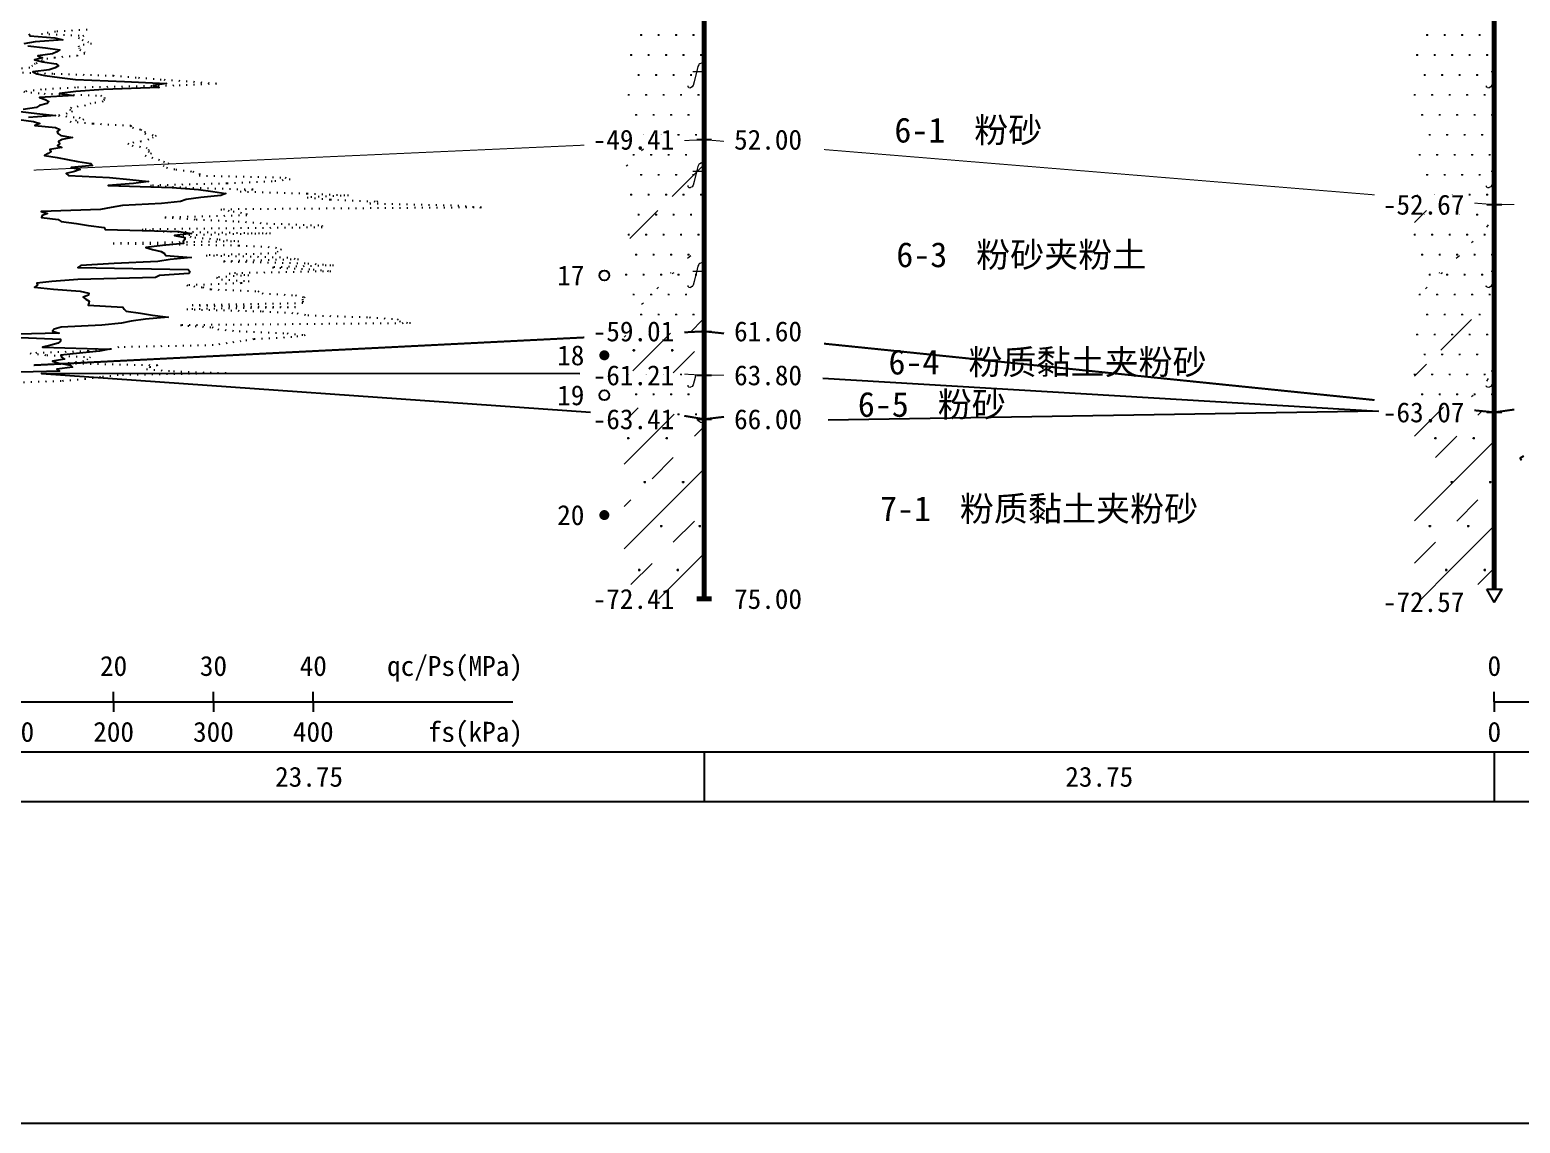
# Model space of a CAD drawing. Extents: x -37 to 3540, y -1485 to 297.
# Drawn here: x 1302.6 to 1451.9, y -1173 to -1063.5 of the extents above; entities that cross this region are included whole.
import ezdxf
from ezdxf.enums import TextEntityAlignment as Align

# ---------------------------------------------------------------- set-up
doc = ezdxf.new("R2010")
doc.units = 0
doc.linetypes.add('DOT', pattern=[6.35, 0, -6.35])
doc.layers.get('0').update_dxf_attribs({"linetype": 'CONTINUOUS'})
for name, color, linetype in [('CURVE', 200, 'CONTINUOUS'), ('FRAME', 7, 'CONTINUOUS'), ('HOLE', 41, 'CONTINUOUS'), ('RULER', 7, 'CONTINUOUS'), ('SAMPLE', 1, 'CONTINUOUS'), ('STRATUM', 241, 'CONTINUOUS')]:
    doc.layers.add(name, color=color, linetype=linetype)
doc.layers.add('HATCH', color=7, linetype='CONTINUOUS', lineweight=13)
doc.styles.add('ST', font='')
doc.styles.get('ST').set_extended_font_data('SimSun')
pattern_1 = [(82.875, (1458.5118, -1189.206), (0.000369, 10.000176), [0.0893, -80.5337]), (143.13, (1458.6128, -1189.2818), (-29.999964, 20.000054), [0.12627, -49.87373]), (172.875, (1458.79, -1189.304), (-70.000246, 9.99966), [0.17857, -80.44443]), (206.565, (1458.9685, -1189.2147), (-9.9997, -9.99969), [0.19954, -22.16046]), (243.435, (1459.0577, -1189.0363), (9e-06, -9.9997), [0.19954, -22.16146]), (255.964, (1459.147, -1188.679), (-0.0002, -9.9995), [0.36813, -40.86287]), (255.964, (1459.457, -1187.439), (-0.0002, -9.9995), [1.2784, -39.9526]), (255.964, (1459.5255, -1187.165), (-0.0002, -9.9995), [0.28235, -40.94865]), (216.87, (1459.7158, -1186.9108), (-9.999982, -10.000018), [0.12627, -49.87373]), (243.435, (1459.6147, -1186.9865), (9e-06, -9.9997), [0.19954, -22.16146]), (206.565, (1459.894, -1186.8215), (-9.9997, -9.99969), [0.19954, -22.16046]), (172.875, (1460.0714, -1186.8437), (-70.000246, 9.99966), [0.17857, -80.44443]), (143.13, (1460.1724, -1186.9194), (-29.999964, 20.000054), [0.12627, -49.87373]), (82.875, (1460.1614, -1187.008), (0.000369, 10.000176), [0.0893, -80.5337]), (0, (1459.017, -1187.66), (0, 10), [0.89286, -9.10714]), (0, (1459.3714, -1188), (1, 2), [0, -1.75]), (0, (1459.3464, -1187.975), (1, 2), [0, -1.75]), (0, (1459.3464, -1188), (1, 2), [0, -1.75]), (0, (1459.3214, -1188), (1, 2), [0, -1.75]), (0, (1459.3464, -1188.025), (1, 2), [0, -1.75])]
pattern_2 = [(45, (1459.346, -1188), (-2e-06, 15.39996), [4.3383, -17.4406]), (45, (1465.535, -1181.777), (-2e-06, 15.39996), [4.3861, -17.3928]), (45, (1470.495, -1176.819), (-2e-06, 15.39996), [3.99, -17.789]), (26.565, (1459.3464, -1180.3), (15.4, 15.4), [0.2123, -34.2231]), (36.87, (1460.8864, -1178.76), (15.4, 15.4), [0.435, -76.565]), (315, (1467.046, -1172.653), (15.4, 3e-06), [0.0727, -21.7062]), (26.565, (1467.0464, -1188), (15.4, 15.4), [0.3184, -34.117]), (26.565, (1468.5864, -1186.46), (15.4, 15.4), [0.2316, -34.2038]), (90, (1469.356, -1185.69), (-15.4, -1e-06), [0.0633, -15.3367]), (26.565, (1470.1264, -1184.92), (15.4, 15.4), [0.2002, -68.6707]), (36.87, (1471.6664, -1183.38), (15.4, 15.4), [0.2435, -76.7565]), (45, (1473.206, -1181.84), (-5e-07, 15.39996), [0.24, -21.5388]), (315, (1474.557, -1180.195), (15.39996, 3e-06), [0.0727, -21.7062]), (36.87, (1462.4264, -1177.22), (15.4, 15.4), [0.2249, -76.7751]), (53.13, (1463.9664, -1175.68), (30.8, 46.2), [0.2956, -76.7044]), (53.13, (1465.5064, -1174.14), (30.8, 46.2), [0.2777, -76.7223])]
pattern_3 = [(45, (1459.3464, -1188), (-4.24264, 4.24264), [10, 0]), (45, (1460.4074, -1191.182), (-2.12132, 6.36396), [3, -3])]
pattern_4 = [(82.875, (1457.5102, -1190.6533), (0.00081, 22.00039), [0.1964, -177.1742]), (143.13, (1457.7325, -1190.82), (-65.99992, 44.00012), [0.2778, -109.7222]), (172.875, (1458.1223, -1190.8687), (-154.00054, 21.999253), [0.3929, -176.9777]), (206.565, (1458.515, -1190.672), (-21.99935, -21.9993), [0.439, -48.753]), (243.435, (1458.711, -1190.28), (2e-05, -21.9993), [0.439, -48.7552]), (255.964, (1458.9077, -1189.494), (-0.00044, -21.9989), [0.8099, -89.8983]), (255.964, (1459.59, -1186.7656), (-0.00044, -21.9989), [2.8124, -87.8958]), (255.964, (1459.7404, -1186.163), (-0.00044, -21.9989), [0.6212, -90.087]), (216.87, (1460.159, -1185.6037), (-21.99996, -22.00004), [0.2778, -109.7222]), (243.435, (1459.937, -1185.77), (2e-05, -21.9993), [0.439, -48.7552]), (206.565, (1460.552, -1185.407), (-21.99935, -21.9993), [0.439, -48.753]), (172.875, (1460.9414, -1185.456), (-154.00054, 21.999253), [0.3929, -176.9777]), (143.13, (1461.1637, -1185.6228), (-65.99992, 44.00012), [0.2778, -109.7222]), (82.875, (1461.1393, -1185.8177), (0.00081, 22.00039), [0.1964, -177.1742]), (0, (1458.62, -1187.252), (0, 22), [1.9643, -20.0357]), (0, (1459.4014, -1188), (2.2, 4.4), [0, -3.85]), (0, (1459.3464, -1187.945), (2.2, 4.4), [0, -3.85]), (0, (1459.3464, -1188), (2.2, 4.4), [0, -3.85]), (0, (1459.2914, -1188), (2.2, 4.4), [0, -3.85]), (0, (1459.3464, -1188.055), (2.2, 4.4), [0, -3.85])]

# ---------------------------------------------------------------- blocks, each defined once
blk = doc.blocks.new('Arrow')
for points in [[(-3.984779, 0.348623), (0, 0), (-3.189535, 0)], [(-3.189535, 0), (0, 0), (-3.984779, -0.348623)]]:
    blk.add_solid(points)
blk = doc.blocks.new('SampleSoilDisturbed')
blk.add_circle((0, 0), 0.5)
blk = doc.blocks.new('SampleSoilUndisturbed')
at = {"const_width": 0.5}
blk.add_lwpolyline([(-0.25, 0, 1), (0.25, 0, 1)], format="xyb", close=True, dxfattribs=at)

msp = doc.modelspace()

# ---------------------------------------------------------------- hatches: boundary and pattern name
at = {"layer": 'HATCH'}
h = msp.add_hatch(dxfattribs=at)
h.set_pattern_fill('FS', color=142, style=0)
h.set_pattern_definition(pattern_1)
h.paths.add_polyline_path([(1370.17, -1056.89), (1362.17, -1056.41), (1362.17, -1074.86), (1370.17, -1074.49)])
h.paths.add_polyline_path([(1358.1, -1075.98), (1367.66, -1075.98), (1367.66, -1073.05), (1358.1, -1073.05)], flags=9)
h.paths.add_polyline_path([(1358.1, -1058.38), (1367.66, -1058.38), (1367.66, -1055.45), (1358.1, -1055.45)], flags=9)
h = msp.add_hatch(dxfattribs=at)
h.set_pattern_fill('FS', color=142, style=0)
h.set_pattern_definition(pattern_1)
h.paths.add_polyline_path([(1449.33, -1061.6), (1441.33, -1060.24), (1441.33, -1080.35), (1449.33, -1081)])
h.paths.add_polyline_path([(1437.26, -1082.49), (1446.82, -1082.49), (1446.82, -1079.56), (1437.26, -1079.56)], flags=9)
h.paths.add_polyline_path([(1437.26, -1063.09), (1446.82, -1063.09), (1446.82, -1060.16), (1437.26, -1060.16)], flags=9)
h = msp.add_hatch(dxfattribs=at)
h.set_pattern_fill('FS', color=142, style=0)
h.set_pattern_definition(pattern_1)
h.paths.add_polyline_path([(1370.17, -1074.49), (1362.17, -1074.86), (1362.17, -1094.1), (1370.17, -1093.69)])
h.paths.add_polyline_path([(1358.1, -1095.18), (1367.66, -1095.18), (1367.66, -1092.25), (1358.1, -1092.25)], flags=9)
h.paths.add_polyline_path([(1358.1, -1075.98), (1367.66, -1075.98), (1367.66, -1073.05), (1358.1, -1073.05)], flags=9)
h = msp.add_hatch(dxfattribs=at)
h.set_pattern_fill('SZFT', color=142, scale=2.2, style=0)
h.set_pattern_definition(pattern_2)
h.paths.add_polyline_path([(1370.17, -1074.49), (1362.17, -1074.86), (1362.17, -1094.1), (1370.17, -1093.69)])
h.paths.add_polyline_path([(1358.1, -1095.18), (1367.66, -1095.18), (1367.66, -1092.25), (1358.1, -1092.25)], flags=9)
h.paths.add_polyline_path([(1358.1, -1075.98), (1367.66, -1075.98), (1367.66, -1073.05), (1358.1, -1073.05)], flags=9)
h = msp.add_hatch(dxfattribs=at)
h.set_pattern_fill('FS', color=142, style=0)
h.set_pattern_definition(pattern_1)
h.paths.add_polyline_path([(1449.33, -1081), (1441.33, -1080.35), (1441.33, -1100.98), (1449.33, -1101.8)])
h.paths.add_polyline_path([(1437.26, -1103.29), (1446.82, -1103.29), (1446.82, -1100.36), (1437.26, -1100.36)], flags=9)
h.paths.add_polyline_path([(1437.26, -1082.49), (1446.82, -1082.49), (1446.82, -1079.56), (1437.26, -1079.56)], flags=9)
h = msp.add_hatch(dxfattribs=at)
h.set_pattern_fill('SZFT', color=142, scale=2.2, style=0)
h.set_pattern_definition(pattern_2)
h.paths.add_polyline_path([(1449.33, -1081), (1441.33, -1080.35), (1441.33, -1100.98), (1449.33, -1101.8)])
h.paths.add_polyline_path([(1437.26, -1103.29), (1446.82, -1103.29), (1446.82, -1100.36), (1437.26, -1100.36)], flags=9)
h.paths.add_polyline_path([(1437.26, -1082.49), (1446.82, -1082.49), (1446.82, -1079.56), (1437.26, -1079.56)], flags=9)
h = msp.add_hatch(dxfattribs=at)
h.set_pattern_fill('FZNT', color=32, style=0)
h.set_pattern_definition(pattern_3)
h.paths.add_polyline_path([(1370.17, -1093.69), (1362.17, -1094.1), (1362.17, -1097.61), (1370.17, -1098.09)])
h.paths.add_polyline_path([(1358.1, -1099.58), (1367.66, -1099.58), (1367.66, -1096.65), (1358.1, -1096.65)], flags=9)
h.paths.add_polyline_path([(1358.1, -1095.18), (1367.66, -1095.18), (1367.66, -1092.25), (1358.1, -1092.25)], flags=9)
h = msp.add_hatch(dxfattribs=at)
h.set_pattern_fill('FS', color=32, scale=2.2, style=0)
h.set_pattern_definition(pattern_4)
h.paths.add_polyline_path([(1370.17, -1093.69), (1362.17, -1094.1), (1362.17, -1097.61), (1370.17, -1098.09)])
h.paths.add_polyline_path([(1358.1, -1099.58), (1367.66, -1099.58), (1367.66, -1096.65), (1358.1, -1096.65)], flags=9)
h.paths.add_polyline_path([(1358.1, -1095.18), (1367.66, -1095.18), (1367.66, -1092.25), (1358.1, -1092.25)], flags=9)
h = msp.add_hatch(dxfattribs=at)
h.set_pattern_fill('FS', color=142, style=0)
h.set_pattern_definition(pattern_1)
h.paths.add_polyline_path([(1370.17, -1098.09), (1362.17, -1097.61), (1362.17, -1101.12), (1370.17, -1102.49)])
h.paths.add_polyline_path([(1358.1, -1103.98), (1367.66, -1103.98), (1367.66, -1101.05), (1358.1, -1101.05)], flags=9)
h.paths.add_polyline_path([(1358.1, -1099.58), (1367.66, -1099.58), (1367.66, -1096.65), (1358.1, -1096.65)], flags=9)
h = msp.add_hatch(dxfattribs=at)
h.set_pattern_fill('FZNT', color=32, style=0)
h.set_pattern_definition(pattern_3)
h.paths.add_polyline_path([(1449.33, -1101.8), (1441.33, -1100.98), (1441.33, -1120.8), (1449.33, -1120.8), (1448.58, -1119.5), (1449.33, -1119.5)])
h.paths.add_polyline_path([(1437.27, -1122.29), (1446.81, -1122.29), (1446.81, -1119.39), (1437.27, -1119.39)], flags=9)
h.paths.add_polyline_path([(1437.26, -1103.29), (1446.82, -1103.29), (1446.82, -1100.36), (1437.26, -1100.36)], flags=9)
h = msp.add_hatch(dxfattribs=at)
h.set_pattern_fill('FS', color=32, scale=2.2, style=0)
h.set_pattern_definition(pattern_4)
h.paths.add_polyline_path([(1449.33, -1101.8), (1441.33, -1100.98), (1441.33, -1120.8), (1449.33, -1120.8), (1448.58, -1119.5), (1449.33, -1119.5)])
h.paths.add_polyline_path([(1437.27, -1122.29), (1446.81, -1122.29), (1446.81, -1119.39), (1437.27, -1119.39)], flags=9)
h.paths.add_polyline_path([(1437.26, -1103.29), (1446.82, -1103.29), (1446.82, -1100.36), (1437.26, -1100.36)], flags=9)
h = msp.add_hatch(dxfattribs=at)
h.set_pattern_fill('FZNT', color=32, style=0)
h.set_pattern_definition(pattern_3)
h.paths.add_polyline_path([(1370.17, -1102.49), (1362.17, -1101.12), (1362.17, -1120.49), (1370.17, -1120.49)])
h.paths.add_polyline_path([(1358.11, -1121.98), (1367.66, -1121.98), (1367.66, -1119.06), (1358.11, -1119.06)], flags=9)
h.paths.add_polyline_path([(1358.1, -1103.98), (1367.66, -1103.98), (1367.66, -1101.05), (1358.1, -1101.05)], flags=9)
h = msp.add_hatch(dxfattribs=at)
h.set_pattern_fill('FS', color=32, scale=2.2, style=0)
h.set_pattern_definition(pattern_4)
h.paths.add_polyline_path([(1370.17, -1102.49), (1362.17, -1101.12), (1362.17, -1120.49), (1370.17, -1120.49)])
h.paths.add_polyline_path([(1358.11, -1121.98), (1367.66, -1121.98), (1367.66, -1119.06), (1358.11, -1119.06)], flags=9)
h.paths.add_polyline_path([(1358.1, -1103.98), (1367.66, -1103.98), (1367.66, -1101.05), (1358.1, -1101.05)], flags=9)

# ---------------------------------------------------------------- linework, layer by layer
at = {"layer": 'CURVE', "color": 100, "linetype": 'DOT', "ltscale": 0.1}
for points in [[(1308.35, -1063.48), (1305.17, -1063.68), (1303.8, -1063.88), (1308.01, -1064.08), (1307.49, -1064.28), (1307.86, -1064.48), (1308.41, -1064.68), (1308.8, -1064.88), (1307.49, -1065.08), (1307.55, -1065.28), (1307.64, -1065.48), (1308.05, -1065.68), (1308.12, -1065.88), (1307.39, -1066.08), (1305.13, -1066.28), (1303.79, -1066.48), (1304.06, -1066.68), (1303.16, -1066.88), (1302.89, -1067.08), (1302.62, -1067.28), (1300.94, -1067.48)], [(1299.67, -1067.68), (1305.03, -1067.88), (1310.96, -1068.08), (1313.49, -1068.28), (1316.07, -1068.48), (1319.02, -1068.68), (1321.33, -1068.88), (1317.05, -1069.08), (1307.19, -1069.28), (1303.79, -1069.48), (1302, -1069.68), (1304.05, -1069.88), (1309.71, -1070.08), (1310.09, -1070.28), (1310.1, -1070.48), (1309.95, -1070.68), (1308.74, -1070.88), (1308.2, -1071.08), (1306.78, -1071.28), (1306.59, -1071.48), (1306.89, -1071.68), (1306.34, -1071.88), (1305.48, -1072.08), (1307.56, -1072.28), (1308.03, -1072.48), (1306.64, -1072.68), (1308.96, -1072.88), (1312.74, -1073.08), (1312.89, -1073.28), (1313.72, -1073.48), (1314.14, -1073.68), (1314.15, -1073.88), (1315.27, -1074.08), (1314.98, -1074.28), (1314.52, -1074.48), (1313.76, -1074.68), (1312.44, -1074.88), (1312.88, -1075.08), (1314.26, -1075.28), (1314.53, -1075.48), (1314.48, -1075.68), (1314.8, -1075.88), (1314.18, -1076.08), (1314.83, -1076.28), (1315.51, -1076.48), (1316.02, -1076.68), (1316.57, -1076.88), (1315.96, -1077.08), (1316.32, -1077.28), (1317.24, -1077.48), (1318.94, -1077.68), (1319.61, -1077.88), (1319.59, -1078.08), (1328.21, -1078.28), (1328.71, -1078.48), (1326.9, -1078.68), (1322.35, -1078.88), (1314.7, -1079.08), (1318.21, -1079.28), (1324.98, -1079.48), (1323.69, -1079.68), (1330.4, -1079.88), (1334.54, -1080.08), (1330.41, -1080.28), (1332.72, -1080.48), (1337.47, -1080.68), (1336.67, -1080.88), (1345.5, -1081.08), (1347.85, -1081.28), (1321.76, -1081.48), (1322.99, -1081.68), (1324.31, -1081.88), (1324.36, -1082.08), (1316.14, -1082.28), (1319.29, -1082.48), (1323.48, -1082.68), (1326.34, -1082.88), (1331.88, -1083.08), (1331.91, -1083.28), (1313.86, -1083.48), (1315.97, -1083.68), (1326.74, -1083.88), (1317.94, -1084.08), (1319.14, -1084.28), (1321.58, -1084.48), (1323.56, -1084.68), (1310.97, -1084.88), (1323.56, -1085.08), (1327.24, -1085.28), (1327.82, -1085.48), (1327.47, -1085.68), (1327.3, -1085.88), (1320.27, -1086.08), (1328.38, -1086.28), (1329.54, -1086.48), (1322.01, -1086.68), (1330.48, -1086.88), (1333.05, -1087.08), (1326.91, -1087.28), (1330.99, -1087.48), (1332.77, -1087.68), (1322.58, -1087.88), (1324.54, -1088.08), (1321.32, -1088.28), (1321.81, -1088.48), (1324.59, -1088.68), (1323.79, -1088.88), (1318.33, -1089.08), (1319.95, -1089.28), (1320.74, -1089.48), (1325.45, -1089.68), (1325.89, -1089.88), (1329.22, -1090.08), (1330.17, -1090.28), (1329.93, -1090.48), (1329.96, -1090.68), (1329.97, -1090.88), (1318.88, -1091.08), (1329.23, -1091.28), (1318.34, -1091.48), (1325.92, -1091.68), (1329.4, -1091.88), (1330.48, -1092.08), (1336.65, -1092.28), (1339.43, -1092.48), (1339.64, -1092.68), (1340.74, -1092.88), (1317.71, -1093.08), (1320.89, -1093.28), (1321.44, -1093.48), (1323.57, -1093.68), (1328.4, -1093.88), (1330.19, -1094.08), (1328.87, -1094.28), (1325.07, -1094.48), (1323.77, -1094.68), (1322.38, -1094.88), (1320.98, -1095.08), (1311.52, -1095.28), (1310.77, -1095.48), (1308.45, -1095.68), (1302.65, -1095.88), (1304.32, -1096.08), (1308.67, -1096.28), (1308.4, -1096.48), (1308.01, -1096.68), (1306.44, -1096.88), (1315.44, -1097.08), (1314.65, -1097.28), (1314.3, -1097.48), (1317.02, -1097.68), (1322.3, -1097.88), (1311.47, -1098.08), (1309.69, -1098.28), (1308.19, -1098.48), (1305.75, -1098.68), (1299.55, -1098.88)]]:
    msp.add_lwpolyline(points, dxfattribs=at)
at = {"layer": 'CURVE', "color": 30, "linetype": 'Continuous'}
for points in [[(1302.51, -1063.88), (1302.62, -1064.08), (1305.12, -1064.28), (1305.91, -1064.48), (1303.14, -1064.68), (1302.03, -1064.88)], [(1302.43, -1065.08), (1304.2, -1065.28), (1305.61, -1065.48), (1305.31, -1065.68), (1304.87, -1065.88), (1303.4, -1066.08), (1303.89, -1066.28), (1303.09, -1066.48), (1303.88, -1066.68), (1305.26, -1066.88), (1305.49, -1067.08), (1305.16, -1067.28), (1304.56, -1067.48), (1302.9, -1067.68), (1303.31, -1067.88), (1304.12, -1068.08), (1305.6, -1068.28), (1307.2, -1068.48), (1312.09, -1068.68), (1316.31, -1068.88), (1314.96, -1069.08), (1315.57, -1069.28), (1309.98, -1069.48), (1307.22, -1069.68), (1305.6, -1069.88), (1307.03, -1070.08), (1303.59, -1070.28), (1304.15, -1070.48), (1304.52, -1070.68), (1304.36, -1070.88), (1303.6, -1071.08), (1303.29, -1071.28), (1301.96, -1071.48)], [(1301.64, -1071.68), (1303.3, -1071.88), (1305.18, -1072.08), (1302.47, -1072.28)], [(1301.5, -1072.48), (1302.98, -1072.68), (1303.63, -1072.88), (1303.11, -1073.08), (1305.17, -1073.28), (1305.61, -1073.48), (1305.35, -1073.68), (1305.41, -1073.88), (1305.72, -1074.08), (1306.9, -1074.28), (1305.87, -1074.48), (1305.48, -1074.68), (1305.61, -1074.88), (1305.39, -1075.08), (1305.82, -1075.28), (1304.62, -1075.48), (1304.75, -1075.68), (1304.44, -1075.88), (1304.1, -1076.08), (1305.36, -1076.28), (1306.38, -1076.48), (1307.43, -1076.68), (1308.72, -1076.88), (1308.9, -1077.08), (1306.75, -1077.28), (1307.66, -1077.48), (1307.1, -1077.68), (1306.27, -1077.88), (1306.48, -1078.08), (1310.61, -1078.28), (1312.64, -1078.48), (1314.5, -1078.68), (1313, -1078.88), (1310.46, -1079.08), (1316.89, -1079.28), (1319.52, -1079.48), (1320.94, -1079.68), (1322.26, -1079.88), (1321.74, -1080.08), (1319.75, -1080.28), (1318.29, -1080.48), (1317.72, -1080.68), (1315.79, -1080.88), (1311.89, -1081.08), (1310.76, -1081.28), (1309.71, -1081.48), (1303.76, -1081.68), (1304.38, -1081.88), (1303.85, -1082.08), (1303.77, -1082.28), (1305.45, -1082.48), (1305.76, -1082.68), (1307.29, -1082.88), (1308.48, -1083.08), (1310.06, -1083.28), (1310.15, -1083.48), (1317.59, -1083.68), (1318.8, -1083.88), (1317.11, -1084.08), (1318.14, -1084.28), (1318.14, -1084.48), (1317.98, -1084.68), (1318.02, -1084.88), (1315.92, -1085.08), (1314.25, -1085.28), (1314.92, -1085.48), (1315.76, -1085.68), (1316.09, -1085.88), (1316.25, -1086.08), (1318.77, -1086.28), (1316.66, -1086.48), (1315.43, -1086.68), (1311.07, -1086.88), (1307.74, -1087.08), (1307.44, -1087.28), (1318.47, -1087.48), (1318.66, -1087.68), (1318.54, -1087.88), (1315.61, -1088.08), (1315.21, -1088.28), (1307.43, -1088.48), (1304.83, -1088.68), (1303.32, -1088.88), (1303.38, -1089.08), (1303.08, -1089.28), (1305, -1089.48), (1307.65, -1089.68), (1308.52, -1089.88), (1308.5, -1090.08), (1307.95, -1090.28), (1308.21, -1090.48), (1308.56, -1090.68), (1308.52, -1090.88), (1308.45, -1091.08), (1311.93, -1091.28), (1312.06, -1091.48), (1312.26, -1091.68), (1313.69, -1091.88), (1314.89, -1092.08), (1316.46, -1092.28), (1314.19, -1092.48), (1312.76, -1092.68), (1311.79, -1092.88), (1309.82, -1093.08), (1305.77, -1093.28), (1305.06, -1093.48), (1304.89, -1093.68), (1305.54, -1093.88), (1297.17, -1094.08)], [(1300.89, -1094.28), (1305.68, -1094.48), (1305.69, -1094.68), (1305.47, -1094.88), (1304.73, -1095.08), (1303.88, -1095.28), (1310.58, -1095.48), (1309.59, -1095.68), (1307.58, -1095.88), (1305.71, -1096.08), (1305.78, -1096.28), (1306.09, -1096.48), (1304.87, -1096.68), (1305.51, -1096.88), (1306.7, -1097.08), (1306.9, -1097.28), (1305.32, -1097.48), (1305.58, -1097.68), (1297.66, -1097.88)], [(1452.26, -1106.2), (1451.92, -1106.4), (1452.05, -1106.6)]]:
    msp.add_lwpolyline(points, dxfattribs=at)
at = {"layer": 'FRAME', "linetype": 'Continuous'}
msp.add_line((1242.61, -1173), (1859.35, -1173), dxfattribs=at)
at = {"layer": 'HOLE', "linetype": 'Continuous', "const_width": 0.5}
for points in [[(1370.17, -970.49), (1370.17, -1120.49)], [(1449.33, -970.8), (1449.33, -1119.5)], [(1369.42, -1120.49), (1370.92, -1120.49)]]:
    msp.add_lwpolyline(points, dxfattribs=at)
at = {"layer": 'HOLE', "linetype": 'Continuous'}
for points in [[(1369.42, -1074.49), (1370.92, -1074.49)], [(1448.58, -1081), (1450.08, -1081)], [(1369.42, -1093.69), (1370.92, -1093.69)], [(1369.42, -1098.09), (1370.92, -1098.09)], [(1448.58, -1101.8), (1450.08, -1101.8)], [(1369.42, -1102.49), (1370.92, -1102.49)]]:
    msp.add_lwpolyline(points, dxfattribs=at)
msp.add_lwpolyline([(1448.58, -1119.5), (1450.08, -1119.5), (1449.33, -1120.8)], close=True, dxfattribs=at)
at = {"layer": 'RULER', "linetype": 'Continuous'}
for points in [[(1311.01, -1130.8), (1311.01, -1129.8)], [(1321.01, -1130.8), (1321.01, -1129.8)], [(1331.01, -1130.8), (1331.01, -1129.8)], [(1449.33, -1130.8), (1449.33, -1129.8)], [(1291.01, -1130.8), (1351.01, -1130.8)], [(1311.01, -1130.8), (1311.01, -1131.8)], [(1321.01, -1130.8), (1321.01, -1131.8)], [(1331.01, -1130.8), (1331.01, -1131.8)], [(1449.33, -1130.8), (1509.33, -1130.8)], [(1449.33, -1130.8), (1449.33, -1131.8)], [(1291.01, -1135.8), (1370.17, -1135.8), (1370.17, -1140.8), (1291.01, -1140.8)], [(1370.17, -1135.8), (1449.33, -1135.8), (1449.33, -1140.8), (1370.17, -1140.8)], [(1449.33, -1135.8), (1505.39, -1135.8), (1505.39, -1140.8), (1449.33, -1140.8)]]:
    msp.add_lwpolyline(points, dxfattribs=at)
at = {"layer": 'STRATUM', "linetype": 'Continuous'}
for points, const_width in [([(1303.01, -1077.54), (1330.59, -1076.29), (1358.17, -1075.04)], 0.1), ([(1368.17, -1074.58), (1370.17, -1074.49), (1372.17, -1074.66)], 0.1), ([(1382.17, -1075.48), (1409.75, -1077.75), (1437.33, -1080.02)], 0.1), ([(1447.33, -1080.84), (1449.33, -1081), (1451.33, -1080.98)], 0.1), ([(1303.01, -1097.08), (1330.59, -1095.69), (1358.17, -1094.3)], 0.2), ([(1368.17, -1093.79), (1370.17, -1093.69), (1372.17, -1093.9)], 0.2), ([(1382.17, -1094.92), (1409.75, -1097.75), (1437.33, -1100.57)], 0.2), ([(1368.17, -1097.97), (1370.17, -1098.09), (1372.17, -1098.08)], 0.1), ([(1447.33, -1101.6), (1449.33, -1101.8), (1451.33, -1101.52)], 0.2), ([(1368.17, -1102.15), (1370.17, -1102.49), (1372.17, -1102.25)], 0.2)]:
    msp.add_lwpolyline(points, dxfattribs=dict(at, const_width=const_width))
at = {"layer": 'STRATUM'}
for points in [[(1357.72, -1097.93), (1303.8, -1097.91), (1358.79, -1101.78)], [(1382.06, -1098.39), (1437.68, -1101.67), (1382.6, -1102.58)]]:
    msp.add_lwpolyline(points, dxfattribs=at)

# ---------------------------------------------------------------- block references
at = {"layer": 'RULER', "xscale": 0.3, "yscale": 0.3, "zscale": 0.3}
msp.add_blockref('Arrow', (1351.01, -1130.8), dxfattribs=at)
at = {"layer": 'SAMPLE'}
for name, p in [('SampleSoilDisturbed', (1360.17, -1088.09)), ('SampleSoilUndisturbed', (1360.17, -1096.09)), ('SampleSoilDisturbed', (1360.17, -1100.09)), ('SampleSoilUndisturbed', (1360.17, -1112.09))]:
    msp.add_blockref(name, p, dxfattribs=at)

# ---------------------------------------------------------------- texts
at = {"layer": 'HOLE', "style": 'ST'}
for s, p in [('-49.41', (1367.17, -1074.49)), ('-52.67', (1446.33, -1081)), ('-59.01', (1367.17, -1093.69)), ('-61.21', (1367.17, -1098.09)), ('-63.41', (1367.17, -1102.49)), ('-63.07', (1446.33, -1101.8)), ('-72.41', (1367.17, -1120.49)), ('-72.57', (1446.33, -1120.8))]:
    msp.add_text(s, height=2, dxfattribs=at).set_placement(p, align=Align.MIDDLE_RIGHT)
for s, p in [('52.00', (1373.17, -1074.49)), ('61.60', (1373.17, -1093.69)), ('63.80', (1373.17, -1098.09)), ('66.00', (1373.17, -1102.49)), ('75.00', (1373.17, -1120.49))]:
    msp.add_text(s, height=2, dxfattribs=at).set_placement(p, align=Align.MIDDLE_LEFT)
at = {"layer": 'RULER', "style": 'ST'}
for s, p in [('20', (1311.01, -1128.8)), ('30', (1321.01, -1128.8)), ('40', (1331.01, -1128.8)), ('0', (1449.33, -1128.8))]:
    msp.add_text(s, height=2, dxfattribs=at).set_placement(p, align=Align.BOTTOM_CENTER)
msp.add_text('qc/Ps(MPa)', height=2, dxfattribs=at).set_placement((1352.01, -1128.8), align=Align.BOTTOM_RIGHT)
for s, p in [('100', (1301.01, -1132.8)), ('200', (1311.01, -1132.8)), ('300', (1321.01, -1132.8)), ('400', (1331.01, -1132.8)), ('0', (1449.33, -1132.8))]:
    msp.add_text(s, height=2, dxfattribs=at).set_placement(p, align=Align.TOP_CENTER)
msp.add_text('fs(kPa)', height=2, dxfattribs=at).set_placement((1352.01, -1132.8), align=Align.TOP_RIGHT)
for p in [(1330.59, -1138.3), (1409.75, -1138.3)]:
    msp.add_text('23.75', height=2, dxfattribs=at).set_placement(p, align=Align.MIDDLE_CENTER)
at = {"layer": 'SAMPLE', "style": 'ST'}
for s, p in [('17', (1358.17, -1088.09)), ('18', (1358.17, -1096.09)), ('19', (1358.17, -1100.09)), ('20', (1358.17, -1112.09))]:
    msp.add_text(s, height=2, dxfattribs=at).set_placement(p, align=Align.MIDDLE_RIGHT)
at = {"layer": 'STRATUM', "style": 'ST'}
for s, p in [('粉砂', (1397.23, -1073.53)), ('6-1', (1389.23, -1073.53)), ('6-3', (1389.42, -1086.01)), ('粉砂夹粉土', (1397.42, -1086.01)), ('6-4', (1388.64, -1096.76)), ('粉质黏土夹粉砂', (1396.64, -1096.76)), ('6-5', (1385.57, -1101)), ('粉砂', (1393.57, -1101)), ('7-1', (1387.79, -1111.45)), ('粉质黏土夹粉砂', (1395.79, -1111.45))]:
    msp.add_text(s, height=2.5, dxfattribs=at).set_placement(p, align=Align.MIDDLE_LEFT)

doc.saveas('drawing.dxf')
